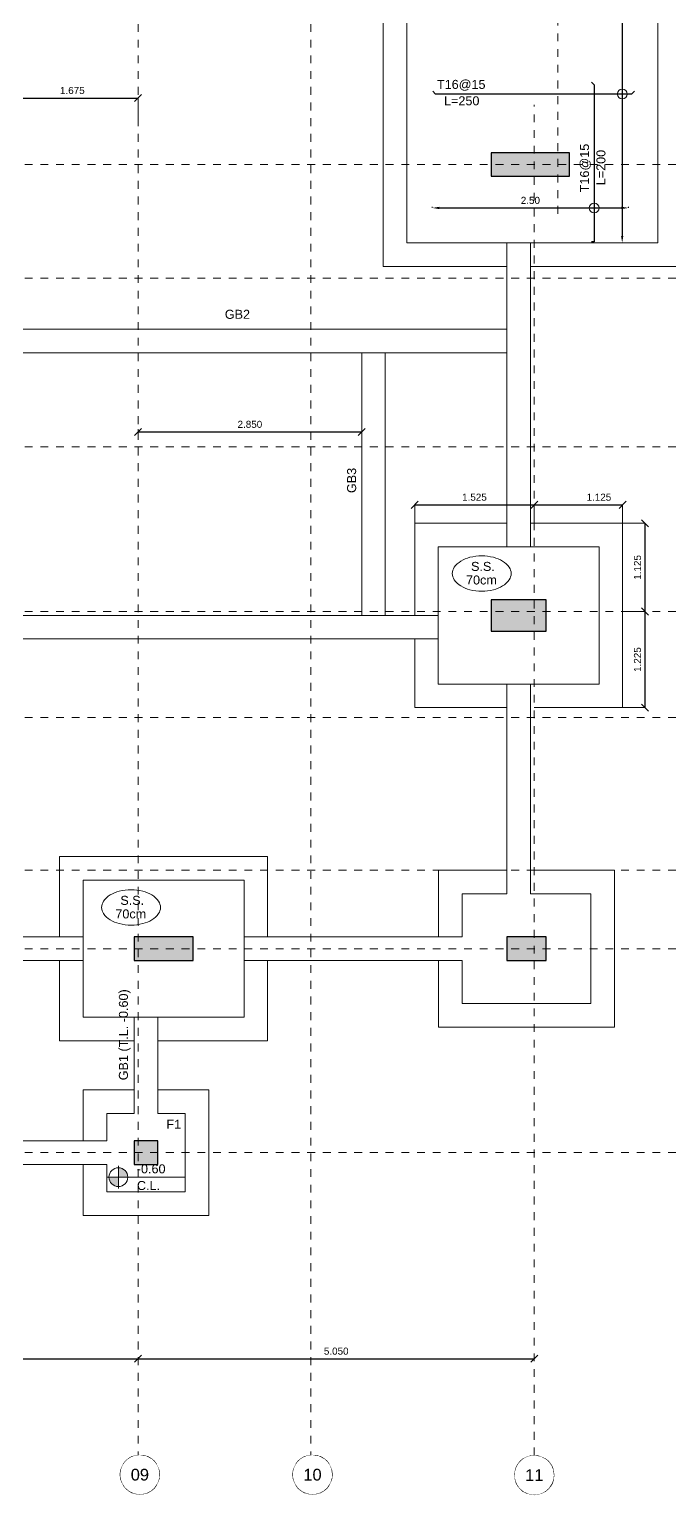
# Model space of a CAD drawing. Header units: inches. Extents: x -11.3 to 47.2, y -1.9 to 32.
# Drawn here: x 19.06 to 27.22, y -1.86 to 16.82 of the extents above; entities that cross this region are included whole.
import ezdxf
from ezdxf.enums import TextEntityAlignment as Align

# ---------------------------------------------------------------- set-up
doc = ezdxf.new("R2010")
doc.units = ezdxf.units.IN
doc.header["$MEASUREMENT"] = 0
doc.set_wipeout_variables(frame=1)
doc.linetypes.add('AXES-TYP$0$CENTER2', pattern=[1.125, 0.75, -0.125, 0.125, -0.125])
doc.layers.add('AXES-2ND&3RD$0$A-GRID-IDEN @ 50', color=51, linetype='Continuous')
doc.layers.add('Columns', color=4, linetype='Continuous')
for name, color, linetype, lineweight in [('AXES-2ND&3RD$0$S-AXIS-CIRC', 22, 'Continuous', 13), ('AXES-TYP$0$S-AXIS-PLAN', 20, 'AXES-TYP$0$CENTER2', 18), ('F_600', 144, 'Continuous', 20), ('F_700', 150, 'Continuous', 20), ('FOUNDATION$0$S-ANNO-TEXT', 130, 'Continuous', 13), ('FOUNDATION$0$S-ANNO-TEXT @ 50', 130, 'Continuous', 13), ('FOUNDATION$0$S-BEAM-NAME', 2, 'Continuous', 30), ('FOUNDATION$0$S-CONC-PATH', 253, 'Continuous', 5), ('P_Con', 6, 'Continuous', 20), ('Strip', 3, 'Continuous', 20)]:
    doc.layers.add(name, color=color, linetype=linetype, lineweight=lineweight)
doc.styles.add('AXES-2ND&3RD$0$DMA-T-S', font='sanss___.ttf', dxfattribs={"height": 0.0023})
doc.styles.add('AXES-ROOF$0$DMA-TXT-DIM', font='sanss___.ttf', dxfattribs={"height": 0.0018})
doc.styles.add('FOUNDATION$0$DMA-T-S', font='sanss___.ttf', dxfattribs={"height": 0.0023})
doc.styles.add('FOUNDATION$0$DMA-TXT-DIM', font='sanss___.ttf', dxfattribs={"height": 0.0018})
doc.dimstyles.new('AXES-ROOF$0$DMA-DIM', dxfattribs={"dimtxt": 0.0018, "dimasz": 0.0018, "dimexe": 0, "dimexo": 0, "dimgap": 0.001, "dimtad": 1, "dimdec": 3, "dimlfac": -1, "dimrnd": 0.001, "dimzin": 1, "dimdsep": 46, "dimtxsty": 'AXES-ROOF$0$DMA-TXT-DIM', "dimblk": 'AXES-ROOF$0$_Oblique', "dimcen": 0.003, "dimclrd": 256, "dimclre": 256, "dimclrt": 2, "dimadec": 3, "dimazin": 0, "dimtfac": 1, "dimtdec": 3, "dimtofl": 0, "dimtmove": 0, "dimatfit": 3, "dimfxl": 0.05, "dimtolj": 1, "dimtzin": 0, "dimlwe": -1, "dimarcsym": 0})
doc.dimstyles.new('FOUNDATION$0$DMA-DIM', dxfattribs={"dimtxt": 0.0018, "dimasz": 0.0018, "dimexe": 0, "dimexo": 0, "dimgap": 0.001, "dimtad": 1, "dimdec": 3, "dimlfac": -1, "dimrnd": 0.001, "dimzin": 1, "dimdsep": 46, "dimtxsty": 'FOUNDATION$0$DMA-TXT-DIM', "dimblk": 'FOUNDATION$0$_Oblique', "dimcen": 0.003, "dimclrd": 256, "dimclre": 256, "dimclrt": 2, "dimadec": 3, "dimazin": 0, "dimtfac": 1, "dimtdec": 3, "dimtofl": 0, "dimtmove": 0, "dimatfit": 3, "dimfxl": 0.05, "dimtolj": 1, "dimtzin": 0, "dimlwe": -1, "dimarcsym": 0})

# ---------------------------------------------------------------- blocks, each defined once
blk = doc.blocks.new('*U8')
at = {"layer": 'FOUNDATION$0$S-ANNO-TEXT'}
h = blk.add_hatch(color=256, dxfattribs=at)
h.paths.add_polyline_path([(0, 0.0024), (0, 0), (0.0024, 0, 0.414214)])
h.paths.add_polyline_path([(0, 0), (-0.0024, 0, 0.414214), (0, -0.0024)])
for p, q in [((-0.00288, 0), (0.0024, 0)), ((0, 0.00288), (0, -0.00288)), ((0.0039, 0), (0, 0)), ((0.0039, 0), (0.01692, 0))]:
    blk.add_line(p, q, dxfattribs=at)
blk.add_circle((0, 0), 0.0024, dxfattribs=at)
at = {"layer": 'FOUNDATION$0$S-ANNO-TEXT', "style": 'FOUNDATION$0$DMA-T-S', "flags": 4}
blk.add_attdef('0.00', (0.0047, 0.00098), '', height=0.0023, dxfattribs=at)
at = {"layer": 'FOUNDATION$0$S-ANNO-TEXT', "style": 'FOUNDATION$0$DMA-T-S'}
blk.add_attdef('FINISHING', (0.00473, -0.00328), '', height=0.0023, dxfattribs=at)
blk = doc.blocks.new('*D175')
at = {"layer": 'Defpoints', "color": 0, "transparency": 16777216}
for p in [(26.594, 20), (26.594, 14.1), (26.62, 14.1)]:
    blk.add_point(p, dxfattribs=at)
at = {"layer": 'FOUNDATION$0$S-ANNO-TEXT', "transparency": 16777216}
for p, q in [((26.594, 20), (26.62, 20)), ((26.594, 14.1), (26.62, 14.1))]:
    blk.add_line(p, q, dxfattribs=at)
at = {"layer": 'FOUNDATION$0$S-ANNO-TEXT', "lineweight": -2, "transparency": 16777216}
blk.add_line((26.62, 19.91), (26.62, 14.19), dxfattribs=at)
at = {"layer": 'FOUNDATION$0$S-ANNO-TEXT', "transparency": 16777216}
for points in [[(26.605, 19.91), (26.635, 19.91), (26.62, 20)], [(26.605, 14.19), (26.635, 14.19), (26.62, 14.1)]]:
    blk.add_solid(points, dxfattribs=at)
blk = doc.blocks.new('FOUNDATION$0$_Oblique')
at = {"color": 0, "linetype": 'ByBlock', "lineweight": -2}
blk.add_line((0.5, 0.5), (-0.5, -0.5), dxfattribs=at)
blk = doc.blocks.new('*D163')
at = {"layer": 'Defpoints', "color": 0, "transparency": 16777216}
for p in [(20.45, 11.725), (23.3, 11.725), (23.3, 11.689)]:
    blk.add_point(p, dxfattribs=at)
at = {"layer": 'FOUNDATION$0$S-ANNO-TEXT', "transparency": 16777216}
for p, q in [((20.45, 11.725), (20.45, 11.689)), ((23.3, 11.725), (23.3, 11.689))]:
    blk.add_line(p, q, dxfattribs=at)
at = {"layer": 'FOUNDATION$0$S-ANNO-TEXT', "lineweight": -2, "transparency": 16777216}
blk.add_line((20.45, 11.689), (23.3, 11.689), dxfattribs=at)
at = {"layer": 'FOUNDATION$0$S-ANNO-TEXT', "lineweight": -2, "transparency": 16777216, "xscale": 0.09, "yscale": 0.09, "zscale": 0.09, "rotation": 180}
blk.add_blockref('FOUNDATION$0$_Oblique', (20.45, 11.689), dxfattribs=at)
at = {"layer": 'FOUNDATION$0$S-ANNO-TEXT', "lineweight": -2, "transparency": 16777216, "xscale": 0.09, "yscale": 0.09, "zscale": 0.09}
blk.add_blockref('FOUNDATION$0$_Oblique', (23.3, 11.689), dxfattribs=at)
at = {"layer": 'FOUNDATION$0$S-ANNO-TEXT', "transparency": 16777216, "insert": (21.875, 11.786), "char_height": 0.09, "attachment_point": 5, "style": 'FOUNDATION$0$DMA-TXT-DIM'}
blk.add_mtext('\\A1;2.850', dxfattribs=at)
blk = doc.blocks.new('*D158')
at = {"layer": 'Defpoints', "color": 0, "transparency": 16777216}
for p in [(20.45, 15.947), (18.775, 15.675), (20.45, 15.675)]:
    blk.add_point(p, dxfattribs=at)
at = {"layer": 'FOUNDATION$0$S-ANNO-TEXT', "transparency": 16777216}
for p, q in [((18.775, 15.675), (18.775, 15.947)), ((20.45, 15.675), (20.45, 15.947))]:
    blk.add_line(p, q, dxfattribs=at)
at = {"layer": 'FOUNDATION$0$S-ANNO-TEXT', "lineweight": -2, "transparency": 16777216}
blk.add_line((18.775, 15.947), (20.45, 15.947), dxfattribs=at)
at = {"layer": 'FOUNDATION$0$S-ANNO-TEXT', "lineweight": -2, "transparency": 16777216, "xscale": 0.09, "yscale": 0.09, "zscale": 0.09, "rotation": 180}
blk.add_blockref('FOUNDATION$0$_Oblique', (18.775, 15.947), dxfattribs=at)
at = {"layer": 'FOUNDATION$0$S-ANNO-TEXT', "lineweight": -2, "transparency": 16777216, "xscale": 0.09, "yscale": 0.09, "zscale": 0.09}
blk.add_blockref('FOUNDATION$0$_Oblique', (20.45, 15.947), dxfattribs=at)
at = {"layer": 'FOUNDATION$0$S-ANNO-TEXT', "transparency": 16777216, "insert": (19.612, 16.043), "char_height": 0.09, "attachment_point": 5, "style": 'FOUNDATION$0$DMA-TXT-DIM'}
blk.add_mtext('\\A1;1.675', dxfattribs=at)
blk = doc.blocks.new('*D145')
at = {"layer": 'Defpoints', "color": 0, "transparency": 16777216}
for p in [(26.625, 9.4), (26.911, 9.4), (26.625, 8.175)]:
    blk.add_point(p, dxfattribs=at)
at = {"layer": 'FOUNDATION$0$S-ANNO-TEXT', "transparency": 16777216}
for p, q in [((26.625, 9.4), (26.911, 9.4)), ((26.625, 8.175), (26.911, 8.175))]:
    blk.add_line(p, q, dxfattribs=at)
at = {"layer": 'FOUNDATION$0$S-ANNO-TEXT', "lineweight": -2, "transparency": 16777216}
blk.add_line((26.911, 8.175), (26.911, 9.4), dxfattribs=at)
at = {"layer": 'FOUNDATION$0$S-ANNO-TEXT', "lineweight": -2, "transparency": 16777216, "xscale": 0.09, "yscale": 0.09, "zscale": 0.09}
for p, rotation in [((26.911, 9.4), 90), ((26.911, 8.175), 270)]:
    blk.add_blockref('FOUNDATION$0$_Oblique', p, dxfattribs=dict(at, rotation=rotation))
at = {"layer": 'FOUNDATION$0$S-ANNO-TEXT', "transparency": 16777216, "insert": (26.815, 8.787), "char_height": 0.09, "attachment_point": 5, "rotation": 90, "style": 'FOUNDATION$0$DMA-TXT-DIM'}
blk.add_mtext('\\A1;1.225', dxfattribs=at)
blk = doc.blocks.new('*D144')
at = {"layer": 'Defpoints', "color": 0, "transparency": 16777216}
for p in [(26.625, 10.525), (26.911, 10.525), (26.625, 9.4)]:
    blk.add_point(p, dxfattribs=at)
at = {"layer": 'FOUNDATION$0$S-ANNO-TEXT', "transparency": 16777216}
for p, q in [((26.625, 10.525), (26.911, 10.525)), ((26.625, 9.4), (26.911, 9.4))]:
    blk.add_line(p, q, dxfattribs=at)
at = {"layer": 'FOUNDATION$0$S-ANNO-TEXT', "lineweight": -2, "transparency": 16777216}
blk.add_line((26.911, 9.4), (26.911, 10.525), dxfattribs=at)
at = {"layer": 'FOUNDATION$0$S-ANNO-TEXT', "lineweight": -2, "transparency": 16777216, "xscale": 0.09, "yscale": 0.09, "zscale": 0.09}
for p, rotation in [((26.911, 10.525), 90), ((26.911, 9.4), 270)]:
    blk.add_blockref('FOUNDATION$0$_Oblique', p, dxfattribs=dict(at, rotation=rotation))
at = {"layer": 'FOUNDATION$0$S-ANNO-TEXT', "transparency": 16777216, "insert": (26.815, 9.962), "char_height": 0.09, "attachment_point": 5, "rotation": 90, "style": 'FOUNDATION$0$DMA-TXT-DIM'}
blk.add_mtext('\\A1;1.125', dxfattribs=at)
blk = doc.blocks.new('*D143')
at = {"layer": 'Defpoints', "color": 0, "transparency": 16777216}
for p in [(25.5, 10.76), (23.975, 10.525), (25.5, 10.525)]:
    blk.add_point(p, dxfattribs=at)
at = {"layer": 'FOUNDATION$0$S-ANNO-TEXT', "transparency": 16777216}
for p, q in [((23.975, 10.525), (23.975, 10.76)), ((25.5, 10.525), (25.5, 10.76))]:
    blk.add_line(p, q, dxfattribs=at)
at = {"layer": 'FOUNDATION$0$S-ANNO-TEXT', "lineweight": -2, "transparency": 16777216}
blk.add_line((23.975, 10.76), (25.5, 10.76), dxfattribs=at)
at = {"layer": 'FOUNDATION$0$S-ANNO-TEXT', "lineweight": -2, "transparency": 16777216, "xscale": 0.09, "yscale": 0.09, "zscale": 0.09, "rotation": 180}
blk.add_blockref('FOUNDATION$0$_Oblique', (23.975, 10.76), dxfattribs=at)
at = {"layer": 'FOUNDATION$0$S-ANNO-TEXT', "lineweight": -2, "transparency": 16777216, "xscale": 0.09, "yscale": 0.09, "zscale": 0.09}
blk.add_blockref('FOUNDATION$0$_Oblique', (25.5, 10.76), dxfattribs=at)
at = {"layer": 'FOUNDATION$0$S-ANNO-TEXT', "transparency": 16777216, "insert": (24.737, 10.857), "char_height": 0.09, "attachment_point": 5, "style": 'FOUNDATION$0$DMA-TXT-DIM'}
blk.add_mtext('\\A1;1.525', dxfattribs=at)
blk = doc.blocks.new('*D142')
at = {"layer": 'Defpoints', "color": 0, "transparency": 16777216}
for p in [(26.625, 10.76), (25.5, 10.525), (26.625, 10.525)]:
    blk.add_point(p, dxfattribs=at)
at = {"layer": 'FOUNDATION$0$S-ANNO-TEXT', "transparency": 16777216}
for p, q in [((25.5, 10.525), (25.5, 10.76)), ((26.625, 10.525), (26.625, 10.76))]:
    blk.add_line(p, q, dxfattribs=at)
at = {"layer": 'FOUNDATION$0$S-ANNO-TEXT', "lineweight": -2, "transparency": 16777216}
blk.add_line((25.5, 10.76), (26.625, 10.76), dxfattribs=at)
at = {"layer": 'FOUNDATION$0$S-ANNO-TEXT', "lineweight": -2, "transparency": 16777216, "xscale": 0.09, "yscale": 0.09, "zscale": 0.09, "rotation": 180}
blk.add_blockref('FOUNDATION$0$_Oblique', (25.5, 10.76), dxfattribs=at)
at = {"layer": 'FOUNDATION$0$S-ANNO-TEXT', "lineweight": -2, "transparency": 16777216, "xscale": 0.09, "yscale": 0.09, "zscale": 0.09}
blk.add_blockref('FOUNDATION$0$_Oblique', (26.625, 10.76), dxfattribs=at)
at = {"layer": 'FOUNDATION$0$S-ANNO-TEXT', "transparency": 16777216, "insert": (26.323, 10.857), "char_height": 0.09, "attachment_point": 5, "style": 'FOUNDATION$0$DMA-TXT-DIM'}
blk.add_mtext('\\A1;1.125', dxfattribs=at)
blk = doc.blocks.new('*D165')
at = {"layer": 'Defpoints', "color": 0, "transparency": 16777216}
for p in [(24.2, 14.561), (26.7, 14.561), (26.7, 14.546)]:
    blk.add_point(p, dxfattribs=at)
at = {"layer": 'FOUNDATION$0$S-ANNO-TEXT', "transparency": 16777216}
for p, q in [((24.2, 14.561), (24.2, 14.546)), ((26.7, 14.561), (26.7, 14.546))]:
    blk.add_line(p, q, dxfattribs=at)
at = {"layer": 'FOUNDATION$0$S-ANNO-TEXT', "lineweight": -2, "transparency": 16777216}
blk.add_line((24.29, 14.546), (26.61, 14.546), dxfattribs=at)
at = {"layer": 'FOUNDATION$0$S-ANNO-TEXT', "transparency": 16777216}
for points in [[(24.29, 14.561), (24.29, 14.531), (24.2, 14.546)], [(26.61, 14.561), (26.61, 14.531), (26.7, 14.546)]]:
    blk.add_solid(points, dxfattribs=at)
at = {"layer": 'FOUNDATION$0$S-ANNO-TEXT', "transparency": 16777216, "insert": (25.45, 14.642), "char_height": 0.09, "attachment_point": 5, "style": 'FOUNDATION$0$DMA-TXT-DIM'}
blk.add_mtext('\\A1;2.50', dxfattribs=at)
blk = doc.blocks.new('AXES-ROOF$0$_Oblique')
at = {"color": 0, "linetype": 'ByBlock', "lineweight": -2}
blk.add_line((0.5, 0.5), (-0.5, -0.5), dxfattribs=at)
blk = doc.blocks.new('*D227')
at = {"layer": 'Defpoints', "color": 0, "transparency": 16777216}
for p in [(16.75, -0.128), (20.45, -0.128), (20.45, -0.128)]:
    blk.add_point(p, dxfattribs=at)
at = {"layer": 'FOUNDATION$0$S-ANNO-TEXT', "lineweight": -2, "transparency": 16777216}
blk.add_line((16.75, -0.128), (20.45, -0.128), dxfattribs=at)
at = {"layer": 'FOUNDATION$0$S-ANNO-TEXT', "lineweight": -2, "transparency": 16777216, "xscale": 0.09, "yscale": 0.09, "zscale": 0.09, "rotation": 180}
blk.add_blockref('AXES-ROOF$0$_Oblique', (16.75, -0.128), dxfattribs=at)
at = {"layer": 'FOUNDATION$0$S-ANNO-TEXT', "lineweight": -2, "transparency": 16777216, "xscale": 0.09, "yscale": 0.09, "zscale": 0.09}
blk.add_blockref('AXES-ROOF$0$_Oblique', (20.45, -0.128), dxfattribs=at)
at = {"layer": 'FOUNDATION$0$S-ANNO-TEXT', "transparency": 16777216, "insert": (18.6, -0.032), "char_height": 0.09, "attachment_point": 5, "style": 'AXES-ROOF$0$DMA-TXT-DIM'}
blk.add_mtext('\\A1;3.700', dxfattribs=at)
blk = doc.blocks.new('*D225')
at = {"layer": 'Defpoints', "color": 0, "transparency": 16777216}
for p in [(20.45, -0.128), (25.5, -0.128), (25.5, -0.128)]:
    blk.add_point(p, dxfattribs=at)
at = {"layer": 'FOUNDATION$0$S-ANNO-TEXT', "lineweight": -2, "transparency": 16777216}
blk.add_line((20.45, -0.128), (25.5, -0.128), dxfattribs=at)
at = {"layer": 'FOUNDATION$0$S-ANNO-TEXT', "lineweight": -2, "transparency": 16777216, "xscale": 0.09, "yscale": 0.09, "zscale": 0.09, "rotation": 180}
blk.add_blockref('AXES-ROOF$0$_Oblique', (20.45, -0.128), dxfattribs=at)
at = {"layer": 'FOUNDATION$0$S-ANNO-TEXT', "lineweight": -2, "transparency": 16777216, "xscale": 0.09, "yscale": 0.09, "zscale": 0.09}
blk.add_blockref('AXES-ROOF$0$_Oblique', (25.5, -0.128), dxfattribs=at)
at = {"layer": 'FOUNDATION$0$S-ANNO-TEXT', "transparency": 16777216, "insert": (22.975, -0.032), "char_height": 0.09, "attachment_point": 5, "style": 'AXES-ROOF$0$DMA-TXT-DIM'}
blk.add_mtext('\\A1;5.050', dxfattribs=at)
blk = doc.blocks.new('FOUNDATION$0$ssnot')
at = {"layer": 'FOUNDATION$0$S-ANNO-TEXT'}
blk.add_lwpolyline([(-0.75, 0, 0.152216), (-0.701, -0.158, 0.106943), (-0.53, -0.318, 0.074343), (-0.3, -0.413, 0.060974), (0, -0.45, 0.060974), (0.3, -0.413, 0.074343), (0.53, -0.318, 0.106943), (0.701, -0.158, 0.152216), (0.75, 0, 0.152216), (0.701, 0.158, 0.106943), (0.53, 0.318, 0.074343), (0.3, 0.413, 0.060974), (0, 0.45, 0.060974), (-0.3, 0.413, 0.074343), (-0.53, 0.318, 0.106943), (-0.701, 0.158, 0.152216)], format="xyb", close=True, dxfattribs=at)
blk = doc.blocks.new('AXES-2ND&3RD$0$GI')
at = {"layer": 'AXES-2ND&3RD$0$S-AXIS-CIRC'}
blk.add_circle((0, 0), 0.005, dxfattribs=at)
at = {"style": 'AXES-2ND&3RD$0$DMA-T-S'}
blk.add_attdef('GRID_INDICATOR', text='', height=0.003, dxfattribs=at).set_placement((0, 0), align=Align.MIDDLE)
blk.add_wipeout([(0, 0.005), (0.0017, 0.0047), (0.00306, 0.00395), (0.00388, 0.00315), (0.00443, 0.00232), (0.00481, 0.00137), (0.005, 0), (0.00493, -0.00086), (0.00455, -0.00207), (0.00368, -0.00338), (0.00281, -0.00414), (0.00209, -0.00454), (0.00139, -0.0048), (0.00044, -0.00498), (-0.00046, -0.00498), (-0.00143, -0.00479), (-0.00255, -0.0043), (-0.00307, -0.00394), (-0.00383, -0.00322), (-0.0044, -0.00237), (-0.00482, -0.00132), (-0.00498, -0.00047), (-0.00493, 0.00082), (-0.00466, 0.0018), (-0.00433, 0.0025), (-0.00388, 0.00315), (-0.00314, 0.00389), (-0.00238, 0.0044), (-0.00159, 0.00474), (-0.00097, 0.0049)]).dxf.layer = 'AXES-2ND&3RD$0$S-AXIS-CIRC'
for tag, p in [('LINE_1', (0, 0.0015)), ('LINE_2', (0, -0.00216))]:
    blk.add_attdef(tag, text='', height=0.003, dxfattribs=at).set_placement(p, align=Align.MIDDLE)

msp = doc.modelspace()

# ---------------------------------------------------------------- hatches: boundary and pattern name
at = {"layer": 'FOUNDATION$0$S-CONC-PATH'}
for points in [[(25.95, 14.95), (25.95, 15.25), (24.95, 15.25), (24.95, 14.95)], [(25.65, 9.15), (25.65, 9.55), (24.95, 9.55), (24.95, 9.15)], [(21.15, 4.95), (21.15, 5.25), (20.4, 5.25), (20.4, 4.95)], [(25.65, 4.95), (25.65, 5.25), (25.15, 5.25), (25.15, 4.95)], [(20.7, 2.65), (20.4, 2.65), (20.4, 2.35), (20.7, 2.35)]]:
    msp.add_hatch(color=256, dxfattribs=at).paths.add_polyline_path(points)

# ---------------------------------------------------------------- linework, layer by layer
at = {"layer": 'AXES-TYP$0$S-AXIS-PLAN', "ltscale": 0.01}
for p, q in [((20.45, 31.4902), (20.45, -1.3613)), ((22.65, 31.4902), (22.65, -1.3761)), ((25.8, 14.4709), (25.8, 31.4892)), ((25.4995, -1.3613), (25.4995, 15.8612)), ((-2.1947, 15.1), (30.7233, 15.1)), ((-2.1947, 13.65), (30.7233, 13.65)), ((-2.1947, 11.5001), (30.7233, 11.5001)), ((-2.1947, 9.4), (30.7233, 9.4)), ((-2.1947, 8.05), (30.7233, 8.05)), ((-2.1947, 6.1), (30.7233, 6.1)), ((-2.1947, 5.1), (30.7233, 5.1)), ((-2.1947, 2.5), (30.7233, 2.5))]:
    msp.add_line(p, q, dxfattribs=at)
at = {"layer": 'Columns'}
for points in [[(25.95, 14.95), (25.95, 15.25), (24.95, 15.25), (24.95, 14.95)], [(25.65, 9.15), (25.65, 9.55), (24.95, 9.55), (24.95, 9.15)], [(21.15, 4.95), (21.15, 5.25), (20.4, 5.25), (20.4, 4.95)], [(25.65, 4.95), (25.65, 5.25), (25.15, 5.25), (25.15, 4.95)], [(20.7, 2.65), (20.4, 2.65), (20.4, 2.35), (20.7, 2.35)]]:
    msp.add_lwpolyline(points, close=True, dxfattribs=at)
at = {"layer": 'F_600'}
for points in [[(24.58, 4.95), (24.58, 4.4), (26.22, 4.4), (26.22, 5.8), (25.45, 5.8)], [(25.15, 5.8), (24.58, 5.8), (24.58, 5.25)], [(20.7, 3), (21.05, 3), (21.05, 2), (20.05, 2), (20.05, 2.35)], [(20.05, 2.65), (20.05, 3), (20.4, 3)]]:
    msp.add_lwpolyline(points, dxfattribs=at)
at = {"layer": 'F_700'}
for points in [[(23.875, 14.1), (27.075, 14.1), (27.075, 20), (23.875, 20)], [(24.275, 8.475), (26.325, 8.475), (26.325, 10.225), (24.275, 10.225)], [(19.75, 4.225), (21.8, 4.225), (21.8, 5.975), (19.75, 5.975)]]:
    msp.add_lwpolyline(points, close=True, dxfattribs=at)
at = {"layer": 'FOUNDATION$0$S-ANNO-TEXT'}
for centre in [(26.6203, 15.9983), (26.2626, 14.5455)]:
    msp.add_circle(centre, 0.0625, dxfattribs=at)
at = {"layer": 'FOUNDATION$0$S-BEAM-NAME', "linetype": 'Continuous'}
for points in [[(26.2272, 16.1498), (26.2626, 16.1145), (26.2626, 14.1145), (26.2272, 14.1145)], [(26.7751, 16.0337), (26.7398, 15.9983), (24.2398, 15.9983), (24.2044, 16.0337)]]:
    msp.add_lwpolyline(points, dxfattribs=at)
at = {"layer": 'P_Con'}
for points in [[(25.9502, 20.3), (27.375, 20.3), (27.375, 13.8), (25.45, 13.8)], [(25.15, 13.8), (23.575, 13.8), (23.575, 18.1723)], [(23.975, 10.525), (25.15, 10.525)], [(23.975, 9.35), (23.975, 10.525)], [(25.45, 10.525), (26.625, 10.525), (26.625, 8.175), (25.4995, 8.175)], [(23.975, 9.05), (23.975, 8.175), (25.15, 8.175)], [(22.1, 5.25), (22.1, 6.275), (19.45, 6.275), (19.45, 5.25)], [(25.15, 6.1), (24.28, 6.1), (24.28, 5.25)], [(24.28, 4.95), (24.28, 4.1), (26.52, 4.1), (26.52, 6.1), (25.45, 6.1)], [(19.45, 4.95), (19.45, 3.925), (20.4, 3.925)], [(20.7, 3.925), (22.1, 3.925), (22.1, 4.95)], [(19.75, 3.275), (19.75, 3.3), (20.4, 3.3)], [(21.35, 3.275), (21.35, 1.7), (19.75, 1.7), (19.75, 2.35)], [(19.75, 2.65), (19.75, 3.275)], [(20.7, 3.3), (21.35, 3.3), (21.35, 3.275)]]:
    msp.add_lwpolyline(points, dxfattribs=at)
at = {"layer": 'Strip'}
for p, q in [((18.475, 13), (25.15, 13)), ((18.475, 12.7), (25.15, 12.7)), ((23.3, 12.7), (23.3, 9.35)), ((23.6, 12.7), (23.6, 9.35)), ((18.2619, 9.35), (24.275, 9.35)), ((18.2619, 9.05), (24.275, 9.05)), ((20.4, 3), (20.4, 4.225)), ((20.7, 3), (20.7, 4.225)), ((20.05, 2.65), (16.5125, 2.65)), ((20.05, 2.35), (16.5125, 2.35))]:
    msp.add_line(p, q, dxfattribs=at)
for points in [[(25.15, 10.225), (25.15, 14.1)], [(25.45, 10.225), (25.45, 14.1)], [(25.15, 5.8), (25.15, 8.475)], [(25.45, 5.8), (25.45, 8.475)], [(18.2619, 5.25), (19.75, 5.25)], [(21.8, 5.25), (24.58, 5.25)], [(18.2619, 4.95), (19.75, 4.95)], [(21.8, 4.95), (24.58, 4.95)]]:
    msp.add_lwpolyline(points, dxfattribs=at)

# ---------------------------------------------------------------- block references
at = {"layer": 'FOUNDATION$0$S-ANNO-TEXT', "linetype": 'Continuous', "xscale": 0.5, "yscale": 0.5, "zscale": 0.5}
for p in [(24.8296, 9.8842), (20.3602, 5.6258)]:
    msp.add_blockref('FOUNDATION$0$ssnot', p, dxfattribs=at)
at = {"layer": 'FOUNDATION$0$S-ANNO-TEXT @ 50', "xscale": 50, "yscale": 50, "zscale": 50}
msp.add_blockref('*U8', (20.1987, 2.1866), dxfattribs=at).add_auto_attribs({'FINISHING': 'C.L.', '0.00': '-0.60'})

# ---------------------------------------------------------------- texts
at = {"layer": 'FOUNDATION$0$S-ANNO-TEXT', "style": 'FOUNDATION$0$DMA-T-S'}
for s, rotation, p in [('T16@15', 360, (24.2595, 16.0639)), ('L=250', 360, (24.3492, 15.8547)), ('T16@15', 90, (26.197, 14.7458)), ('L=200', 90, (26.4063, 14.8356)), ('S.S.', 0, (24.6933, 9.9174)), ('70cm', 0, (24.6296, 9.7446)), ('S.S.', 0, (20.2239, 5.659)), ('70cm', 0, (20.1602, 5.4862))]:
    msp.add_text(s, height=0.115, rotation=rotation, dxfattribs=at).set_placement(p)
at = {"layer": 'FOUNDATION$0$S-BEAM-NAME', "style": 'FOUNDATION$0$DMA-T-S'}
for s, rotation, p in [('GB2', 359.99473, (21.5554, 13.132)), ('GB3', 89.99473, (23.2289, 10.9102)), ('GB1 (T.L. -0.60)', 90, (20.3205, 3.4219)), ('F1', 360, (20.8114, 2.8035))]:
    msp.add_text(s, height=0.115, rotation=rotation, dxfattribs=at).set_placement(p)

# ---------------------------------------------------------------- dimensions: what is measured, and where the dimension line sits
at = {"layer": 'FOUNDATION$0$S-ANNO-TEXT'}
dim = msp.add_linear_dim(base=(26.6203, 14.1), p1=(26.5942, 20), p2=(26.5942, 14.1), angle=90, text=' ', dimstyle='FOUNDATION$0$DMA-DIM', override={"dimscale": 0, "dimdec": 2, "dimsah": 1, "dimclrt": 256, "dimtix": 0, "dimtofl": 1, "dimtmove": 0, "dimatfit": 3}, dxfattribs=at)
dim.commit()
dim.dimension.update_dxf_attribs({"geometry": '*D175', "text_midpoint": (26.6203, 17.05)})
for base, p1, p2, dimstyle, override, picture, middle in [((20.45, 15.9465), (18.775, 15.675), (20.45, 15.675), 'FOUNDATION$0$DMA-DIM', {"dimscale": 0, "dimclrt": 256, "dimtix": 0, "dimtofl": 1, "dimtmove": 0, "dimatfit": 3}, '*D158', (19.6125, 16.0429)), ((26.7, 14.5455), (24.2, 14.5613), (26.7, 14.5613), 'FOUNDATION$0$DMA-DIM', {"dimscale": 0, "dimdec": 2, "dimsah": 1, "dimclrt": 256, "dimtix": 0, "dimtofl": 1, "dimtmove": 0, "dimatfit": 3}, '*D165', (25.45, 14.6419)), ((23.3, 11.6895), (20.45, 11.7246), (23.3, 11.7246), 'FOUNDATION$0$DMA-DIM', {"dimscale": 0, "dimclrt": 256, "dimtix": 0, "dimtofl": 1, "dimtmove": 0, "dimatfit": 3}, '*D163', (21.875, 11.7858)), ((25.49951, 10.76031), (23.975, 10.525), (25.49951, 10.525), 'FOUNDATION$0$DMA-DIM', {"dimscale": 0, "dimclrt": 256, "dimtix": 0, "dimtofl": 1, "dimtmove": 0, "dimatfit": 3}, '*D143', (24.73726, 10.85667)), ((20.45, -0.1282), (16.75, -0.1282), (20.45, -0.1282), 'AXES-ROOF$0$DMA-DIM', {"dimscale": 0, "dimclrt": 256, "dimtix": 1, "dimtofl": 1, "dimtmove": 1, "dimatfit": 0}, '*D227', (18.6, -0.0318)), ((25.49951, -0.12825), (20.45, -0.12825), (25.49951, -0.12825), 'AXES-ROOF$0$DMA-DIM', {"dimscale": 0, "dimclrt": 256, "dimtix": 1, "dimtofl": 1, "dimtmove": 1, "dimatfit": 0}, '*D225', (22.97476, -0.03189))]:
    dim = msp.add_linear_dim(base=base, p1=p1, p2=p2, dimstyle=dimstyle, override=override, dxfattribs=at)
    dim.commit()
    dim.dimension.update_dxf_attribs({"geometry": picture, "text_midpoint": middle})
dim = msp.add_linear_dim(base=(26.625, 10.76031), p1=(25.49951, 10.525), p2=(26.625, 10.525), dimstyle='FOUNDATION$0$DMA-DIM', override={"dimscale": 0, "dimclrt": 256, "dimtix": 0, "dimtofl": 1, "dimtmove": 0, "dimatfit": 3}, dxfattribs=at)
dim.commit()
dim.dimension.update_dxf_attribs({"geometry": '*D142', "text_midpoint": (26.32283, 10.76031), "dimtype": 128})
for base, p1, p2, picture, middle in [((26.9111, 10.525), (26.625, 9.4), (26.625, 10.525), '*D144', (26.8147, 9.9625)), ((26.9111, 9.4), (26.625, 8.175), (26.625, 9.4), '*D145', (26.8147, 8.7875))]:
    dim = msp.add_linear_dim(base=base, p1=p1, p2=p2, angle=90, dimstyle='FOUNDATION$0$DMA-DIM', override={"dimscale": 0, "dimclrt": 256, "dimtix": 0, "dimtofl": 1, "dimtmove": 0, "dimatfit": 3}, dxfattribs=at)
    dim.commit()
    dim.dimension.update_dxf_attribs({"geometry": picture, "text_midpoint": middle})

# ---------------------------------------------------------------- next in the draw order: block references
at = {"layer": 'AXES-2ND&3RD$0$A-GRID-IDEN @ 50'}
ref = msp.add_blockref('AXES-2ND&3RD$0$GI', (20.4728, -1.6065), dxfattribs=dict(at, xscale=50, yscale=50, zscale=50))
ref.add_attrib('GRID_INDICATOR', 'L', dxfattribs={"layer": '0', "color": 2, "height": 0.15, "style": 'AXES-2ND&3RD$0$DMA-T-S'}).set_placement((20.4728, -1.6065), align=Align.MIDDLE)
ref = msp.add_blockref('AXES-2ND&3RD$0$GI', (22.6728, -1.6065), dxfattribs=dict(at, xscale=50, yscale=50, zscale=50))
ref.add_attrib('GRID_INDICATOR', 'L', dxfattribs={"layer": '0', "color": 2, "height": 0.15, "style": 'AXES-2ND&3RD$0$DMA-T-S'}).set_placement((22.6728, -1.6065), align=Align.MIDDLE)
ref = msp.add_blockref('AXES-2ND&3RD$0$GI', (25.4995, -1.6122), dxfattribs=dict(at, xscale=50, yscale=50, zscale=50))
ref.add_attrib('GRID_INDICATOR', 'L', dxfattribs={"layer": '0', "color": 2, "height": 0.15, "style": 'AXES-2ND&3RD$0$DMA-T-S'}).set_placement((25.4995, -1.6122), align=Align.MIDDLE)

# ---------------------------------------------------------------- next in the draw order: block references
ref = msp.add_blockref('AXES-2ND&3RD$0$GI', (20.4728, -1.6065), dxfattribs=dict(at, xscale=50, yscale=50, zscale=50))
ref.add_attrib('GRID_INDICATOR', '09', dxfattribs={"layer": '0', "color": 2, "height": 0.15, "style": 'AXES-2ND&3RD$0$DMA-T-S'}).set_placement((20.4728, -1.6065), align=Align.MIDDLE)
ref = msp.add_blockref('AXES-2ND&3RD$0$GI', (22.6728, -1.6065), dxfattribs=dict(at, xscale=50, yscale=50, zscale=50))
ref.add_attrib('GRID_INDICATOR', '10', dxfattribs={"layer": '0', "color": 2, "height": 0.15, "style": 'AXES-2ND&3RD$0$DMA-T-S'}).set_placement((22.6728, -1.6065), align=Align.MIDDLE)
ref = msp.add_blockref('AXES-2ND&3RD$0$GI', (25.4995, -1.6122), dxfattribs=dict(at, xscale=50, yscale=50, zscale=50))
ref.add_attrib('GRID_INDICATOR', '11', dxfattribs={"layer": '0', "color": 2, "height": 0.15, "style": 'AXES-2ND&3RD$0$DMA-T-S'}).set_placement((25.4995, -1.6122), align=Align.MIDDLE)

doc.saveas('drawing.dxf')
